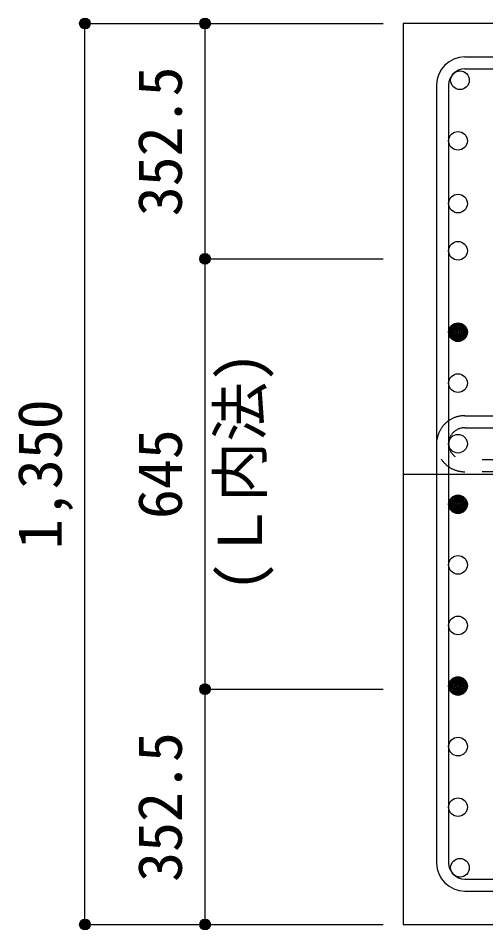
# Model space of a CAD drawing. Units: millimetres at full size, sheet at 1:30. Extents: x -5973 to 5954, y -4195 to 4201.
# Drawn here: x -700 to 1, y 1840 to 3206 of the extents above; entities that cross this region are included whole.
import ezdxf
from ezdxf.enums import TextEntityAlignment as Align

# ---------------------------------------------------------------- set-up
doc = ezdxf.new("R2010")
doc.units = ezdxf.units.MM
doc.header["$LTSCALE"] = 30
doc.header["$PDMODE"] = 32
doc.header["$PDSIZE"] = 15
doc.linetypes.add('CHAIN1', pattern=[8, 5, -1, 1, -1])
doc.linetypes.add('DASHED2', pattern=[3, 2, -1])
for name, color, linetype in [('0-1_躯体線', 2, 'Continuous'), ('0-3_立上り筋', 4, 'Continuous'), ('0-4_フープ筋', 7, 'Continuous'), ('0-7_文字', 4, 'Continuous'), ('0-C_中子', 7, 'DASHED2'), ('0-D_寸法', 4, 'Continuous')]:
    doc.layers.add(name, color=color, linetype=linetype)
doc.styles.add('ＭＳ ゴシック', font='')
doc.styles.get('ＭＳ ゴシック').set_extended_font_data('MS Gothic')

msp = doc.modelspace()

# ---------------------------------------------------------------- linework, layer by layer
at = {"layer": '0-1_躯体線'}
for p, q in [((1627.44, 3198.3), (-122.56, 3198.3)), ((-122.56, 3198.3), (-122.56, 1848.3)), ((-122.56, 1848.3), (336.94, 1848.3))]:
    msp.add_line(p, q, dxfattribs=at)
at = {"layer": '0-3_立上り筋', "color": 3}
for centre in [(-37.63, 3113.37), (-40.56, 3022.59), (-40.56, 3022.59), (-40.56, 2928.58), (-40.56, 2928.58), (-40.56, 2857.8), (-40.56, 2857.8), (-40.56, 2735.8), (-40.56, 2735.8), (-40.56, 2659.47), (-40.56, 2659.47), (-40.56, 2568.69), (-40.56, 2568.69), (-40.56, 2477.91), (-40.56, 2477.91), (-40.56, 2387.13), (-40.56, 2387.13), (-40.56, 2296.35), (-40.56, 2296.35), (-40.56, 2205.57), (-40.56, 2205.57), (-40.56, 2114.79), (-40.56, 2114.79), (-40.56, 2024.01), (-40.56, 2024.01), (-37.63, 1933.23), (-37.63, 1933.23)]:
    msp.add_circle(centre, 14, dxfattribs=at)
at = {"layer": '0-3_立上り筋'}
for centre, radius in [((-40.56, 2735.8), 14), ((-40.56, 2735.8), 12.6), ((-40.56, 2735.8), 11.2), ((-40.56, 2735.8), 9.8), ((-40.56, 2735.8), 8.4), ((-40.56, 2735.8), 7), ((-40.56, 2735.8), 5.6), ((-40.56, 2735.8), 4.2), ((-40.56, 2735.8), 2.8), ((-40.56, 2735.8), 1.4), ((-40.56, 2477.91), 14), ((-40.56, 2477.91), 12.6), ((-40.56, 2477.91), 11.2), ((-40.56, 2477.91), 9.8), ((-40.56, 2477.91), 8.4), ((-40.56, 2477.91), 7), ((-40.56, 2477.91), 5.6), ((-40.56, 2477.91), 4.2), ((-40.56, 2477.91), 2.8), ((-40.56, 2477.91), 1.4), ((-40.56, 2205.57), 14), ((-40.56, 2205.57), 12.6), ((-40.56, 2205.57), 11.2), ((-40.56, 2205.57), 9.8), ((-40.56, 2205.57), 8.4), ((-40.56, 2205.57), 7), ((-40.56, 2205.57), 5.6), ((-40.56, 2205.57), 4.2), ((-40.56, 2205.57), 2.8), ((-40.56, 2205.57), 1.4)]:
    msp.add_circle(centre, radius, dxfattribs=at)
at = {"layer": '0-4_フープ筋'}
for p, q in [((-30.56, 3148.3), (1135.44, 3148.3)), ((-30.56, 3130.3), (1135.44, 3130.3)), ((-72.56, 3106.3), (-72.56, 1940.3)), ((-54.56, 3106.3), (-54.56, 1940.3)), ((-30.56, 1916.3), (1135.44, 1916.3)), ((-30.56, 1898.3), (1135.44, 1898.3))]:
    msp.add_line(p, q, dxfattribs=at)
for centre, radius, start, end in [((-30.56, 3106.3), 42, 90, 180), ((-30.56, 3106.3), 24, 90, 180), ((-30.56, 1940.3), 42, 180, 270), ((-30.56, 1940.3), 24, 180, 270)]:
    msp.add_arc(centre, radius, start, end, dxfattribs=at)
at = {"layer": '0-C_中子'}
for p, q in [((-30.56, 2610.69), (33.44, 2610.69)), ((-30.56, 2592.69), (33.44, 2592.69)), ((1135.44, 2544.69), (-30.56, 2544.69)), ((1135.44, 2526.69), (-30.56, 2526.69))]:
    msp.add_line(p, q, dxfattribs=at)
for radius in [42, 24]:
    msp.add_arc((-30.56, 2568.69), radius, 90, 270, dxfattribs=at)
at = {"layer": '0-D_寸法'}
for p, q in [((-599.6, 1848.3), (-599.6, 3198.3)), ((-599.6, 3198.3), (-419.6, 3198.3)), ((-419.6, 2845.8), (-419.6, 3198.3)), ((-419.6, 3198.3), (-152.56, 3198.3)), ((-419.6, 2200.8), (-419.6, 2845.8)), ((-419.6, 2845.8), (-152.56, 2845.8)), ((-419.6, 1848.3), (-419.6, 2200.8)), ((-419.6, 2200.8), (-152.56, 2200.8)), ((-599.6, 1848.3), (-419.6, 1848.3)), ((-599.6, 1848.3), (-419.6, 1848.3)), ((-419.6, 1848.3), (-152.56, 1848.3)), ((-419.6, 1848.3), (-152.56, 1848.3)), ((-419.6, 1848.3), (-152.56, 1848.3))]:
    msp.add_line(p, q, dxfattribs=at)
at = {"layer": '0-D_寸法', "linetype": 'CHAIN1'}
msp.add_line((-122.56, 2523.3), (1227.44, 2523.3), dxfattribs=at)
at = {"layer": '0-D_寸法'}
for centre, radius in [((-599.6, 3198.3), 8), ((-599.6, 3198.3), 7.2), ((-599.6, 3198.3), 6.4), ((-599.6, 3198.3), 5.6), ((-599.6, 3198.3), 4.8), ((-599.6, 3198.3), 4), ((-599.6, 3198.3), 3.2), ((-599.6, 3198.3), 2.4), ((-599.6, 3198.3), 1.6), ((-599.6, 3198.3), 0.8), ((-419.6, 3198.3), 8), ((-419.6, 3198.3), 7.2), ((-419.6, 3198.3), 6.4), ((-419.6, 3198.3), 5.6), ((-419.6, 3198.3), 4.8), ((-419.6, 3198.3), 4), ((-419.6, 3198.3), 3.2), ((-419.6, 3198.3), 2.4), ((-419.6, 3198.3), 1.6), ((-419.6, 3198.3), 0.8), ((-419.6, 2845.8), 8), ((-419.6, 2845.8), 7.2), ((-419.6, 2845.8), 6.4), ((-419.6, 2845.8), 5.6), ((-419.6, 2845.8), 4.8), ((-419.6, 2845.8), 4), ((-419.6, 2845.8), 3.2), ((-419.6, 2845.8), 2.4), ((-419.6, 2845.8), 1.6), ((-419.6, 2845.8), 0.8), ((-419.6, 2200.8), 8), ((-419.6, 2200.8), 7.2), ((-419.6, 2200.8), 6.4), ((-419.6, 2200.8), 5.6), ((-419.6, 2200.8), 4.8), ((-419.6, 2200.8), 4), ((-419.6, 2200.8), 3.2), ((-419.6, 2200.8), 2.4), ((-419.6, 2200.8), 1.6), ((-419.6, 2200.8), 0.8), ((-599.6, 1848.3), 8), ((-599.6, 1848.3), 8), ((-599.6, 1848.3), 7.2), ((-599.6, 1848.3), 7.2), ((-599.6, 1848.3), 6.4), ((-599.6, 1848.3), 6.4), ((-599.6, 1848.3), 5.6), ((-599.6, 1848.3), 5.6), ((-599.6, 1848.3), 4.8), ((-599.6, 1848.3), 4.8), ((-599.6, 1848.3), 4), ((-599.6, 1848.3), 4), ((-599.6, 1848.3), 3.2), ((-599.6, 1848.3), 3.2), ((-599.6, 1848.3), 2.4), ((-599.6, 1848.3), 2.4), ((-599.6, 1848.3), 1.6), ((-599.6, 1848.3), 1.6), ((-599.6, 1848.3), 0.8), ((-599.6, 1848.3), 0.8), ((-419.6, 1848.3), 8), ((-419.6, 1848.3), 8), ((-419.6, 1848.3), 7.2), ((-419.6, 1848.3), 7.2), ((-419.6, 1848.3), 6.4), ((-419.6, 1848.3), 6.4), ((-419.6, 1848.3), 5.6), ((-419.6, 1848.3), 5.6), ((-419.6, 1848.3), 4.8), ((-419.6, 1848.3), 4.8), ((-419.6, 1848.3), 4), ((-419.6, 1848.3), 4), ((-419.6, 1848.3), 3.2), ((-419.6, 1848.3), 3.2), ((-419.6, 1848.3), 2.4), ((-419.6, 1848.3), 2.4), ((-419.6, 1848.3), 1.6), ((-419.6, 1848.3), 1.6), ((-419.6, 1848.3), 0.8), ((-419.6, 1848.3), 0.8)]:
    msp.add_circle(centre, radius, dxfattribs=at)
at = {"layer": '0-D_寸法', "color": 7}
for p in [(-599.6, 3198.3), (-419.6, 3198.3), (-419.6, 2845.8), (-419.6, 2200.8), (-599.6, 1848.3), (-419.6, 1848.3), (-419.6, 1848.3)]:
    msp.add_point(p, dxfattribs=at)

# ---------------------------------------------------------------- texts
at = {"layer": '0-7_文字', "style": 'ＭＳ ゴシック'}
msp.add_text('(Ｌ内法)', height=65.98, rotation=90, dxfattribs=at).set_placement((-314.55, 2346.7), align=Align.BOTTOM_LEFT)
at = {"layer": '0-D_寸法', "style": 'ＭＳ ゴシック'}
for s, p in [('352.5', (-434.6, 2909.55)), ('1,350', (-614.6, 2410.8)), ('645', (-434.6, 2455.8)), ('352.5', (-434.6, 1912.05))]:
    msp.add_text(s, height=65.98, rotation=90, dxfattribs=at).set_placement(p, align=Align.BOTTOM_LEFT)

doc.saveas('drawing.dxf')
